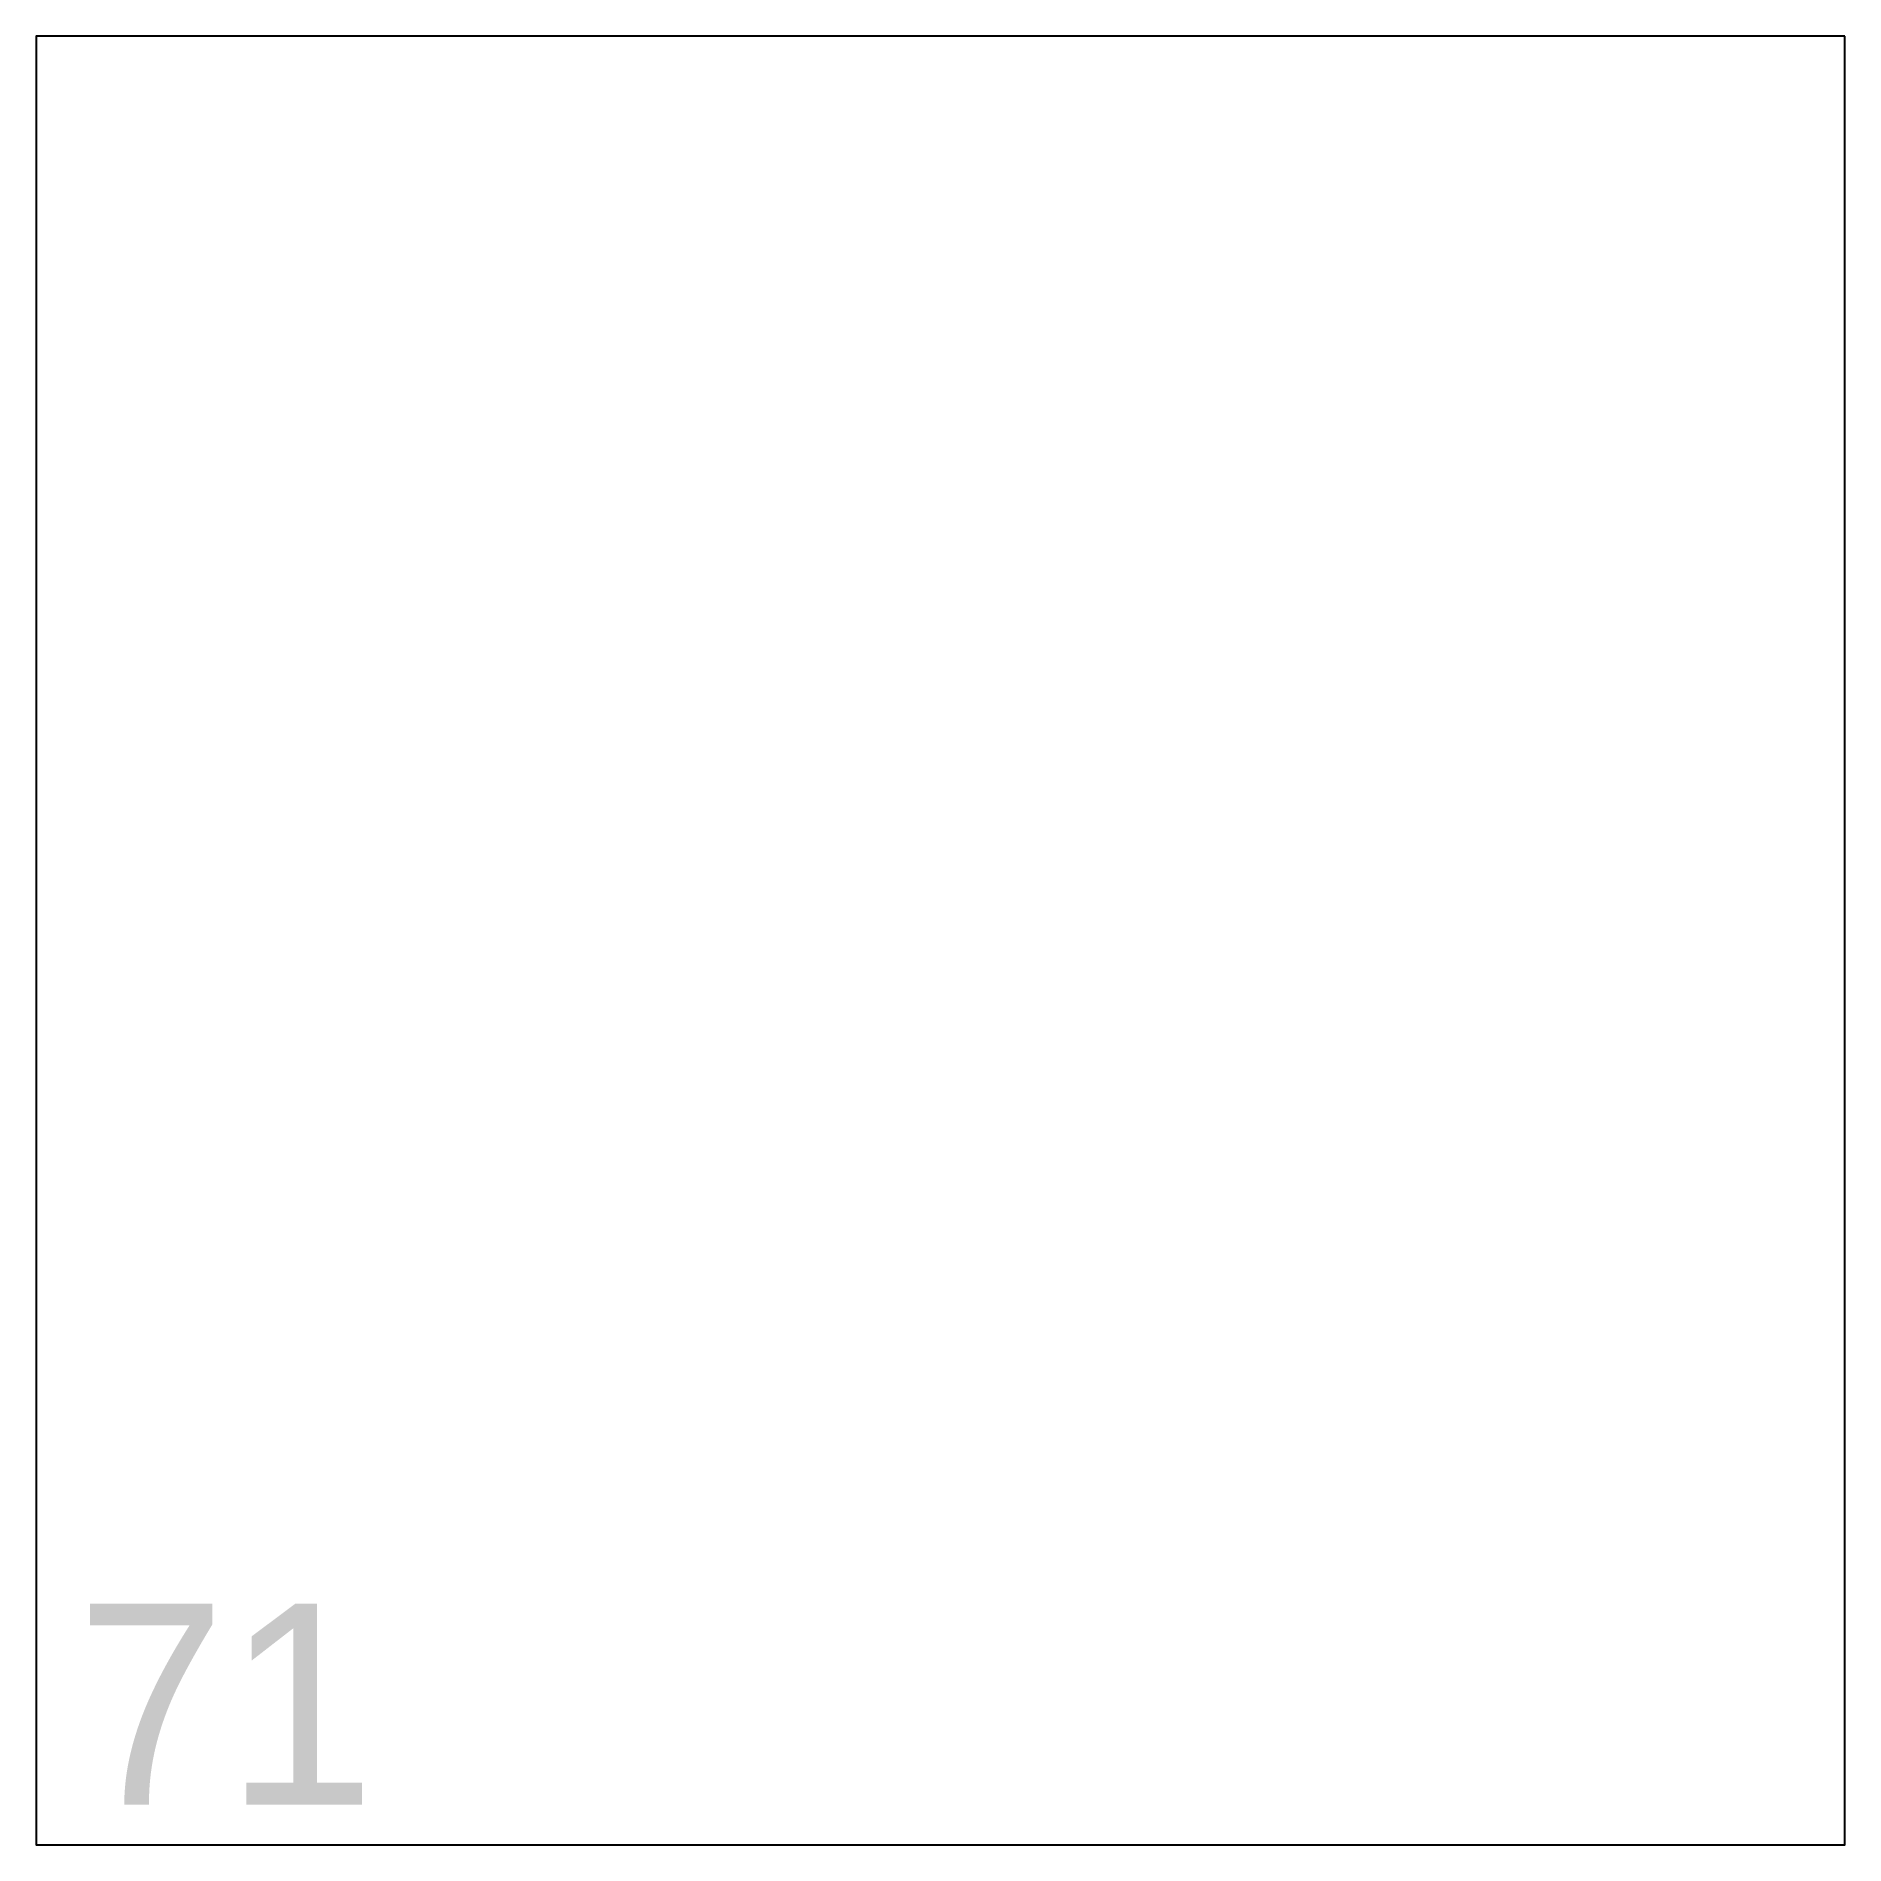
# Model space of a CAD drawing. Header units: millimetres. Extents: x 0 to 90, y 0 to 90.
import ezdxf

# ---------------------------------------------------------------- set-up
doc = ezdxf.new("R2010")
doc.units = ezdxf.units.MM
doc.header["$MEASUREMENT"] = 0
doc.layers.add('ВнешнийКонтур', color=7, linetype='Continuous')
doc.layers.add('Нумерация', color=7, linetype='Continuous')

msp = doc.modelspace()

# ---------------------------------------------------------------- linework, layer by layer
at = {"layer": 'ВнешнийКонтур', "color": 0, "linetype": 'Continuous'}
msp.add_lwpolyline([(90, 89.998), (0, 89.998), (0, 0), (90, 0)], close=True, dxfattribs=at)

# ---------------------------------------------------------------- texts
at = {"layer": 'Нумерация', "color": 0, "linetype": 'Continuous'}
msp.add_text('71', height=10, dxfattribs=at).set_placement((2, 2))

doc.saveas('drawing.dxf')
